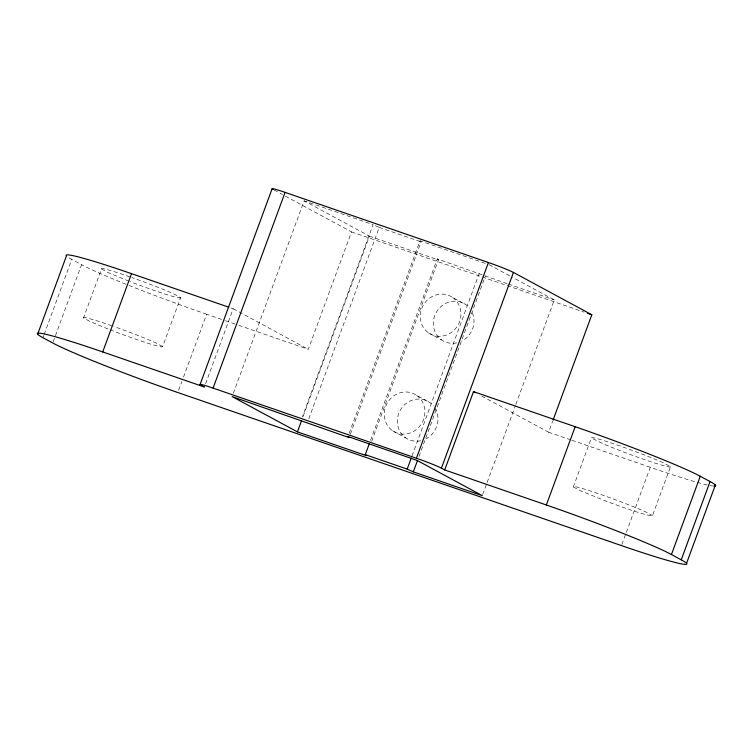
<?xml version="1.0" encoding="UTF-8"?>
<svg xmlns="http://www.w3.org/2000/svg" width="753" height="753" viewBox="0 0 753 753"><rect width="100%" height="100%" fill="white"/><g stroke="black" fill="none" stroke-linecap="round" stroke-linejoin="round"><path stroke-width="0.56" stroke-dasharray="3.77 2.82" d="M42.949 337.692L43.768 335.49M44.173 334.388L71.761 259.409A104.432 5.647 20.2 0 1 67.488 256.82M53.152 341.89L81.559 264.698L71.761 259.409M108.046 328.986L90.341 321.625L83.498 317.926L101.495 269A42.29 2.287 20.2 0 1 130.815 277.208M109.985 329.729L115.811 331.988A42.29 2.287 20.2 0 0 153.245 344.902L162.102 347.011L162.657 346.578L180.654 297.651L173.811 293.952A42.29 2.287 20.2 0 0 131.831 277.565M178.64 390.327L181.887 381.498M183.516 377.093L206.642 314.236L224.319 320.336M205.607 383.71L233.195 308.721L230.983 307.958M233.326 393.282L304.127 200.853L373.093 224.648L302.292 417.077M238.682 325.296L308.306 349.317L351.51 231.877L283.448 195.102M303.092 416.484L369.441 236.15L304.127 200.853M308.834 418.734L379.22 227.406L374.119 225.109M349.213 433.267L420.014 240.838L485.694 263.503M350.324 434.283L421.125 241.864L420.014 240.838M370.551 440.354L437.295 258.928L507.221 283.693M371.653 441.38L438.406 259.945L437.295 258.928M412.042 455.913L479.2 273.386M418.979 456.469L485.327 276.135M482.682 494.552L486.73 483.558M487.135 482.457L515.457 405.49M515.861 404.389L554.293 299.929L513.471 277.866M570.708 439.856L548.608 432.222L552.646 421.247M573.344 486.937L591.35 438.011A42.29 2.287 20.2 0 1 617.705 445.183A42.29 2.287 20.2 0 1 663.666 462.954L670.509 466.662L652.512 515.589L651.957 516.021L643.1 513.913A42.29 2.287 20.2 0 1 605.666 500.999L580.196 490.636L573.344 486.937A42.29 2.287 20.2 0 1 599.699 494.119A42.29 2.287 20.2 0 1 645.66 511.889L652.512 515.589M621.884 544.494L625.941 533.463M626.345 532.362L650.281 467.302A104.432 5.647 20.2 0 0 713.26 486.043M180.654 297.651L180.108 298.084L171.251 295.967A42.29 2.287 20.2 0 1 133.818 283.053L129.93 281.556M670.509 466.662L669.963 467.095L661.106 464.978A42.29 2.287 20.2 0 1 623.672 452.064L605.13 444.722L591.35 438.011M379.22 227.406L421.125 241.864M369.441 236.15L438.406 259.945M508.313 284.069L554.293 299.929M351.51 231.877L481.082 276.586M482.184 276.963L584.064 312.119M225.42 320.722L237.581 324.91M571.819 440.232L650.281 467.302M128.961 281.18L108.347 272.699L101.495 269M488.979 264.632L512.454 277.32M274.167 190.085L282.413 194.538M452.638 297.52A21.404 20.011 -61.6 0 1 448.779 334.012A21.404 20.011 -61.6 0 1 420.39 314.086A21.404 20.011 -61.6 0 1 452.638 297.52L465.693 304.579M428.57 332.892L441.625 339.951M481.732 396.087L548.608 432.222M416.625 395.381A21.404 20.011 -61.6 0 1 412.776 431.874A21.404 20.011 -61.6 0 1 384.378 411.947A21.404 20.011 -61.6 0 1 416.625 395.381L429.69 402.441M233.195 308.721L308.306 349.317M392.558 430.754L405.622 437.813M162.657 346.578L155.805 342.879A42.29 2.287 20.2 0 0 113.825 326.491M206.642 314.236A104.432 5.647 20.2 0 1 127.172 284.709M126.052 284.257A104.432 5.647 20.2 0 1 81.559 264.698M83.498 317.926A42.29 2.287 20.2 0 1 112.818 326.143M456.742 342.907A21.404 20.011 -61.6 0 1 434.716 315.733A21.404 20.011 -61.6 0 1 469.533 308.165M472.282 312.702A21.404 20.011 -61.6 0 1 461.843 341.071M420.739 440.769A21.404 20.011 -61.6 0 1 398.714 413.595A21.404 20.011 -61.6 0 1 433.521 406.027M434.763 407.74A21.404 20.011 -61.6 0 1 425.831 438.933"/><path stroke-width="1.13" d="M37.65 334.219L66.452 255.926A104.432 5.647 20.2 0 1 131.53 273.65L228.771 307.196M681.239 559.837L671.441 554.537A104.432 5.647 20.2 0 0 546.358 504.999L444.694 469.928L473.496 391.635L575.17 426.716A104.432 5.647 20.2 0 1 700.252 476.254L710.051 481.544L681.239 559.837A104.432 5.647 20.2 0 1 621.47 545.596L177.83 392.529A104.432 5.647 20.2 0 1 52.748 342.991L42.949 337.692A104.432 5.647 20.2 0 1 102.719 351.933L131.53 273.65M200.063 384.557L272.078 188.824M102.719 351.933L204.392 387.014L201.126 385.254A20.886 1.129 20.2 0 1 213.08 388.096L285.086 192.373L488.424 262.524A20.886 1.129 20.2 0 1 513.442 272.435L591.82 314.792L553.05 420.155M369.337 443.658L365.29 454.652L366.4 455.669L297.435 431.874L301.473 420.88M297.435 431.874L232.112 396.577L349.11 437.587L347.999 436.561L416.964 460.356L482.278 495.653L413.312 471.858L407.185 469.11L411.232 458.116M444.694 469.928L441.427 468.159A20.886 1.129 20.2 0 0 416.409 458.257L488.424 262.524M413.312 471.858L417.36 460.864M441.427 468.159L513.442 272.435M546.358 504.999L575.17 426.716M671.441 554.537L700.252 476.254M686.548 563.319L715.35 485.026M587.387 313.267L591.82 314.792M213.08 388.096L416.409 458.257M365.29 454.652L407.185 469.11M473.496 391.635L475.557 392.746M273.132 189.521A20.886 1.129 20.2 0 1 285.086 192.373M710.051 481.544A104.432 5.647 20.2 0 1 713.995 486.099"/></g></svg>
